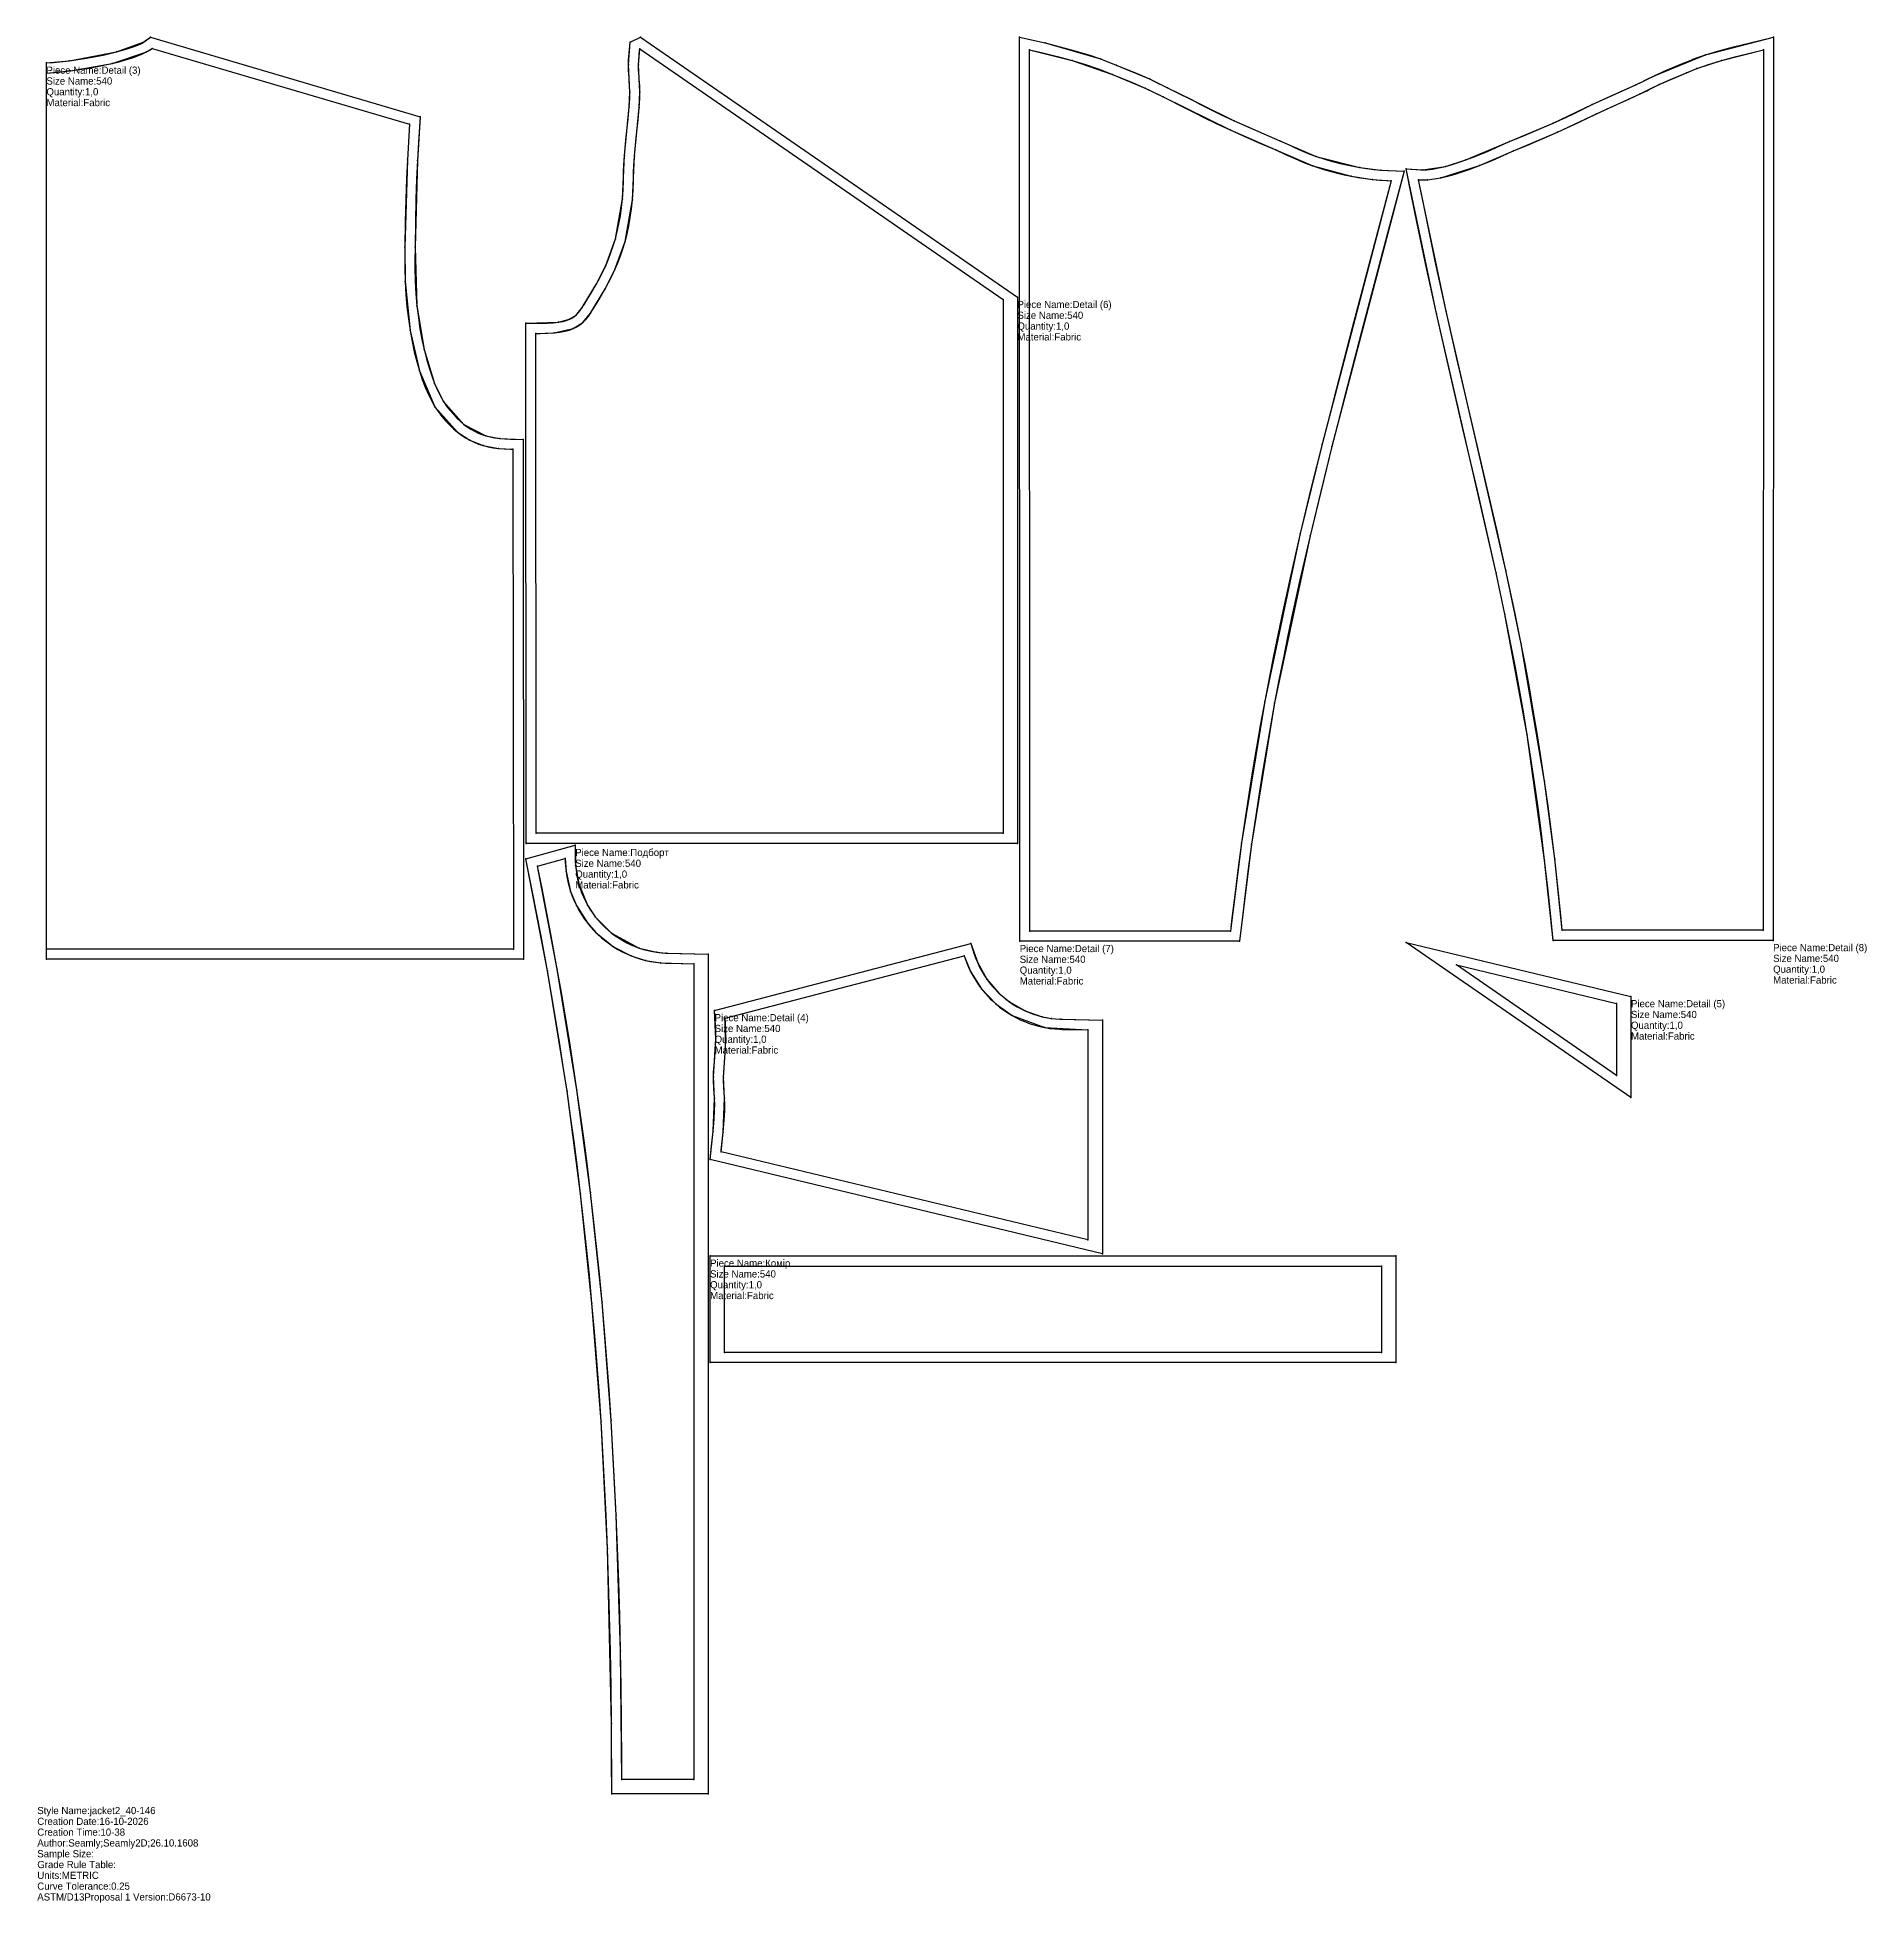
# Model space of a CAD drawing. Extents: x 0 to 1270, y -69 to 1227.
import ezdxf

# ---------------------------------------------------------------- set-up
doc = ezdxf.new("R2010")
doc.units = 0

# ---------------------------------------------------------------- blocks, each defined once
blk = doc.blocks.new('piece-129_s540_M')
at = {"layer": '1'}
blk.add_lwpolyline([(373.58, 665.43), (373.83, 651.38), (376.04, 638.67), (382.18, 623.86), (387.55, 615.81), (398.86, 604.46), (418.07, 594.01), (430.28, 591.08), (436.61, 590.49), (465.9, 589.89), (465.9, 6.52), (398.91, 6.52), (398.73, 55.56), (395.97, 177.02), (391.51, 265.55), (385.23, 347.38), (377.3, 423.43), (367.88, 494.62), (354.26, 578.17), (339.2, 656.02)], close=True, dxfattribs=at)
at = {"layer": '14'}
blk.add_lwpolyline([(366.65, 656.28), (367.2, 647.29), (370.33, 633.39), (374.41, 623.55), (382.02, 611.51), (387.99, 604.77), (400.22, 594.92), (412.54, 588.59), (422.45, 585.45), (432.77, 583.74), (455.9, 583.09), (455.9, 16.52), (405.9, 16.52), (405.02, 105.83), (402.03, 200.14), (398.5, 265.99), (392.2, 348.01), (384.25, 424.25), (374.8, 495.63), (361.15, 579.41), (347.36, 650.99)], close=True, dxfattribs=at)
at = {"layer": '2'}
for p in [(373.58, 665.43), (339.2, 656.02), (347.36, 650.99), (366.65, 656.28), (455.9, 583.09), (465.9, 589.89), (405.9, 16.52), (455.9, 16.52), (398.91, 6.52), (465.9, 6.52)]:
    blk.add_point(p, dxfattribs=at)
at = {"layer": '3'}
for p in [(373.83, 651.38), (367.2, 647.29), (376.04, 638.67), (370.33, 633.39), (374.41, 623.55), (382.18, 623.86), (382.02, 611.51), (387.55, 615.81), (387.99, 604.77), (398.86, 604.46), (400.22, 594.92), (412.54, 588.59), (418.07, 594.01), (422.45, 585.45), (430.28, 591.08), (432.77, 583.74), (436.61, 590.49), (354.26, 578.17), (361.15, 579.41), (367.88, 494.62), (374.8, 495.63), (377.3, 423.43), (384.25, 424.25), (385.23, 347.38), (392.2, 348.01), (391.51, 265.55), (398.5, 265.99), (402.03, 200.14), (395.97, 177.02), (405.02, 105.83), (398.73, 55.56)]:
    blk.add_point(p, dxfattribs=at)
at = {"layer": '84'}
blk.add_lwpolyline([(373.58, 665.43), (373.66, 654.67), (373.83, 651.38), (374.15, 648.16), (374.63, 644.95), (375.26, 641.79), (376.04, 638.67), (376.98, 635.59), (378.06, 632.57), (379.29, 629.6), (380.66, 626.69), (382.18, 623.86), (383.83, 621.1), (385.62, 618.41), (387.55, 615.81), (389.6, 613.3), (391.81, 610.86), (392.94, 609.72), (394.05, 608.62), (396.42, 606.47), (398.86, 604.46), (401.39, 602.57), (404, 600.81), (406.68, 599.19), (409.43, 597.69), (412.26, 596.33), (415.13, 595.1), (418.07, 594.01), (421.06, 593.06), (424.09, 592.25), (427.16, 591.59), (430.28, 591.08), (433.42, 590.71), (436.61, 590.49), (438.21, 590.44), (465.9, 589.89), (465.9, 6.52), (398.91, 6.52), (398.88, 29.68), (398.73, 55.56), (398.44, 80.89), (398.02, 105.69), (397.47, 129.97), (396.78, 153.74), (395.97, 177.02), (395.04, 199.83), (393.98, 222.18), (392.8, 244.08), (391.51, 265.55), (390.11, 286.6), (388.59, 307.24), (386.96, 327.5), (385.23, 347.38), (383.4, 366.9), (381.46, 386.07), (379.43, 404.91), (377.3, 423.43), (375.08, 441.65), (372.76, 459.57), (370.36, 477.22), (367.88, 494.62), (365.31, 511.76), (362.66, 528.68), (359.93, 545.37), (357.13, 561.87), (354.26, 578.17), (349.83, 602.32), (343.68, 633.98), (339.2, 656.02)], close=True, dxfattribs=at)
at = {"layer": '87'}
blk.add_lwpolyline([(366.65, 656.28), (366.66, 654.47), (366.84, 650.86), (367.2, 647.29), (367.73, 643.75), (368.43, 640.25), (369.29, 636.8), (370.33, 633.39), (371.53, 630.05), (372.89, 626.76), (374.41, 623.55), (376.08, 620.41), (377.91, 617.35), (379.89, 614.38), (382.02, 611.51), (384.3, 608.73), (386.72, 606.06), (387.99, 604.77), (389.24, 603.53), (391.84, 601.17), (394.54, 598.95), (397.34, 596.86), (400.22, 594.92), (403.19, 593.11), (406.24, 591.46), (409.36, 589.95), (412.54, 588.59), (415.79, 587.39), (419.1, 586.34), (422.45, 585.45), (425.85, 584.71), (429.29, 584.14), (432.77, 583.74), (436.27, 583.5), (438.04, 583.45), (455.9, 583.09), (455.9, 16.52), (405.9, 16.52), (405.88, 29.71), (405.73, 55.62), (405.44, 80.99), (405.02, 105.83), (404.47, 130.15), (403.78, 153.96), (402.97, 177.29), (402.03, 200.14), (400.97, 222.53), (399.79, 244.48), (398.5, 265.99), (397.09, 287.09), (395.57, 307.78), (393.94, 328.08), (392.2, 348.01), (390.36, 367.57), (388.42, 386.79), (386.38, 405.68), (384.25, 424.25), (382.02, 442.52), (379.7, 460.49), (377.3, 478.19), (374.8, 495.63), (372.23, 512.82), (369.57, 529.78), (366.84, 546.52), (364.03, 563.06), (361.15, 579.41), (356.71, 603.62), (350.54, 635.35), (347.36, 650.99)], close=True, dxfattribs=at)
at = {"layer": '1'}
for s, p in [('Piece Name:Подборт', (373.58, 657.93)), ('Size Name:540', (373.58, 650.43)), ('Quantity:1,0', (373.58, 642.93)), ('Material:Fabric', (373.58, 635.43))]:
    blk.add_text(s, height=5, dxfattribs=at).set_placement(p)
blk = doc.blocks.new('piece-130_s540_M')
at = {"layer": '1'}
blk.add_lwpolyline([(467.25, 380.21), (943.55, 380.21), (943.55, 306.2), (467.25, 306.2)], close=True, dxfattribs=at)
at = {"layer": '14'}
blk.add_lwpolyline([(477.25, 373.21), (933.55, 373.21), (933.55, 313.21), (477.25, 313.21)], close=True, dxfattribs=at)
at = {"layer": '2'}
for p in [(467.25, 380.21), (943.55, 380.21), (477.25, 373.21), (933.55, 373.21), (477.25, 313.21), (933.55, 313.21), (467.25, 306.2), (943.55, 306.2)]:
    blk.add_point(p, dxfattribs=at)
at = {"layer": '84'}
blk.add_lwpolyline([(467.25, 380.21), (943.55, 380.21), (943.55, 306.2), (467.25, 306.2)], close=True, dxfattribs=at)
at = {"layer": '87'}
blk.add_lwpolyline([(477.25, 373.21), (933.55, 373.21), (933.55, 313.21), (477.25, 313.21)], close=True, dxfattribs=at)
at = {"layer": '1'}
for s, p in [('Piece Name:Комір', (467.25, 372.71)), ('Size Name:540', (467.25, 365.21)), ('Quantity:1,0', (467.25, 357.71)), ('Material:Fabric', (467.25, 350.21))]:
    blk.add_text(s, height=5, dxfattribs=at).set_placement(p)
blk = doc.blocks.new('piece_Detail_s540_M')
at = {"layer": '1'}
blk.add_lwpolyline([(6.35, 1208.79), (22.08, 1210.37), (55.01, 1216.45), (74.27, 1223.56), (78.53, 1226.61), (265.82, 1171.34), (264.03, 1141.14), (262.34, 1080.83), (263.68, 1040.07), (268.63, 1009.8), (275.94, 986.17), (282.15, 973.63), (296.22, 957.79), (311.58, 949.83), (321.14, 948.03), (337.36, 947.31), (337.61, 586.25), (6.35, 586.25)], close=True, dxfattribs=at)
at = {"layer": '14'}
blk.add_lwpolyline([(6.35, 1201.77), (22.96, 1203.42), (52.05, 1208.52), (75.48, 1216.2), (79.84, 1218.92), (258.48, 1166.21), (257.03, 1141.49), (255.34, 1080.91), (255.49, 1057.04), (258.87, 1023.04), (265.39, 994.99), (276.19, 969.94), (291.82, 952.34), (300.32, 946.76), (309.68, 943.09), (320.37, 941.07), (330.37, 940.47), (330.61, 593.25), (6.35, 593.25)], close=True, dxfattribs=at)
at = {"layer": '2'}
for p in [(78.53, 1226.61), (79.84, 1218.92), (6.35, 1208.79), (6.35, 1201.77), (258.48, 1166.21), (265.82, 1171.34), (337.36, 947.31), (330.37, 940.47), (6.35, 593.25), (6.35, 586.25), (330.61, 593.25), (337.61, 586.25)]:
    blk.add_point(p, dxfattribs=at)
at = {"layer": '3'}
for p in [(74.27, 1223.56), (22.08, 1210.37), (52.05, 1208.52), (55.01, 1216.45), (75.48, 1216.2), (22.96, 1203.42), (257.03, 1141.49), (264.03, 1141.14), (255.34, 1080.91), (262.34, 1080.83), (255.49, 1057.04), (263.68, 1040.07), (258.87, 1023.04), (268.63, 1009.8), (265.39, 994.99), (275.94, 986.17), (282.15, 973.63), (276.19, 969.94), (291.82, 952.34), (296.22, 957.79), (300.32, 946.76), (311.58, 949.83), (321.14, 948.03), (309.68, 943.09), (320.37, 941.07)]:
    blk.add_point(p, dxfattribs=at)
at = {"layer": '84'}
blk.add_lwpolyline([(6.35, 1208.79), (11.18, 1209.18), (22.08, 1210.37), (32.87, 1211.91), (40.67, 1213.28), (45.67, 1214.28), (50.46, 1215.34), (55.01, 1216.45), (59.26, 1217.61), (63.16, 1218.8), (66.67, 1220.02), (69.73, 1221.24), (72.27, 1222.42), (74.27, 1223.56), (75, 1224.06), (78.53, 1226.61), (265.82, 1171.34), (264.71, 1153.67), (264.03, 1141.14), (263.44, 1128.06), (262.96, 1113.97), (262.59, 1098.38), (262.34, 1080.83), (262.27, 1071.09), (262.26, 1066.43), (262.48, 1057.32), (262.96, 1048.53), (263.68, 1040.07), (264.63, 1031.95), (265.78, 1024.18), (267.12, 1016.79), (268.63, 1009.8), (270.28, 1003.22), (272.07, 997.08), (273.96, 991.39), (275.94, 986.17), (277.99, 981.46), (280.07, 977.27), (282.15, 973.63), (284.22, 970.52), (285.21, 969.24), (286.44, 967.71), (288.95, 964.79), (291.4, 962.19), (293.81, 959.86), (296.22, 957.79), (298.63, 955.97), (301.06, 954.37), (303.54, 952.98), (306.1, 951.76), (308.77, 950.72), (311.58, 949.83), (314.57, 949.09), (317.75, 948.49), (321.14, 948.03), (324.78, 947.71), (328.7, 947.51), (337.36, 947.31), (337.61, 586.25), (6.35, 586.25)], close=True, dxfattribs=at)
at = {"layer": '87'}
blk.add_lwpolyline([(6.35, 1201.77), (11.84, 1202.21), (22.96, 1203.42), (33.97, 1204.99), (41.96, 1206.4), (47.1, 1207.43), (52.05, 1208.52), (56.76, 1209.67), (61.2, 1210.88), (65.33, 1212.15), (69.11, 1213.46), (72.51, 1214.81), (75.48, 1216.2), (77.99, 1217.62), (79.03, 1218.34), (79.84, 1218.92), (258.48, 1166.21), (257.72, 1154.08), (257.03, 1141.49), (256.45, 1128.34), (255.97, 1114.17), (255.6, 1098.51), (255.34, 1080.91), (255.27, 1071.12), (255.26, 1066.35), (255.49, 1057.04), (255.98, 1048.05), (256.72, 1039.37), (257.69, 1031.03), (258.87, 1023.04), (260.25, 1015.43), (261.81, 1008.21), (263.52, 1001.39), (265.39, 994.99), (267.37, 989.04), (269.46, 983.54), (271.64, 978.51), (273.89, 973.97), (276.19, 969.94), (278.53, 966.44), (279.71, 964.91), (281.06, 963.23), (283.74, 960.11), (286.41, 957.26), (289.1, 954.68), (291.82, 952.34), (294.59, 950.25), (297.42, 948.39), (300.32, 946.76), (303.32, 945.33), (306.44, 944.11), (309.68, 943.09), (313.07, 942.24), (316.63, 941.58), (320.37, 941.07), (324.3, 940.72), (328.44, 940.52), (330.37, 940.47), (330.61, 593.25), (6.35, 593.25)], close=True, dxfattribs=at)
at = {"layer": '1'}
for s, p in [('Piece Name:Detail (3)', (6.35, 1201.29)), ('Size Name:540', (6.35, 1193.79)), ('Quantity:1,0', (6.35, 1186.29)), ('Material:Fabric', (6.35, 1178.79))]:
    blk.add_text(s, height=5, dxfattribs=at).set_placement(p)
blk = doc.blocks.new('piece_Detail_s540-132_M')
at = {"layer": '1'}
blk.add_lwpolyline([(470.39, 550.7), (648.42, 597.16), (653.09, 583.7), (659.42, 572.51), (667.85, 562.72), (675.19, 556.67), (686.05, 550.43), (697.89, 546.36), (704.07, 545.18), (710.41, 544.59), (739.7, 543.99), (739.7, 381.72), (467.25, 447.21), (469.4, 466.95), (470.36, 489.45), (469.58, 504.51), (471.19, 530.92)], close=True, dxfattribs=at)
at = {"layer": '14'}
blk.add_lwpolyline([(477.72, 545.38), (643.75, 588.71), (648.21, 577.65), (655.82, 565.61), (665.64, 555.27), (676.99, 547.22), (699.65, 538.82), (729.7, 537.19), (729.7, 391.32), (474.85, 452.58), (476.37, 466.26), (477.36, 489.72), (476.58, 504.4), (478.03, 524.6)], close=True, dxfattribs=at)
at = {"layer": '2'}
for p in [(648.42, 597.16), (643.75, 588.71), (470.39, 550.7), (477.72, 545.38), (729.7, 537.19), (739.7, 543.99), (467.25, 447.21), (474.85, 452.58), (729.7, 391.32), (739.7, 381.72)]:
    blk.add_point(p, dxfattribs=at)
at = {"layer": '3'}
for p in [(653.09, 583.7), (648.21, 577.65), (659.42, 572.51), (655.82, 565.61), (667.85, 562.72), (665.64, 555.27), (675.19, 556.67), (676.99, 547.22), (686.05, 550.43), (697.89, 546.36), (704.07, 545.18), (710.41, 544.59), (699.65, 538.82), (471.19, 530.92), (478.03, 524.6), (469.58, 504.51), (476.58, 504.4), (470.36, 489.45), (477.36, 489.72), (469.4, 466.95), (476.37, 466.26)]:
    blk.add_point(p, dxfattribs=at)
at = {"layer": '84'}
blk.add_lwpolyline([(470.39, 550.7), (648.42, 597.16), (650.76, 589.73), (651.86, 586.67), (653.09, 583.7), (654.46, 580.8), (655.98, 577.96), (657.63, 575.2), (659.42, 572.51), (661.34, 569.91), (663.4, 567.4), (665.61, 564.96), (666.73, 563.82), (667.85, 562.72), (670.22, 560.57), (672.66, 558.56), (675.19, 556.67), (677.8, 554.92), (680.48, 553.29), (683.23, 551.79), (686.05, 550.43), (688.93, 549.2), (691.87, 548.11), (694.86, 547.16), (697.89, 546.36), (700.96, 545.7), (704.07, 545.18), (707.22, 544.81), (710.41, 544.59), (712, 544.55), (739.7, 543.99), (739.7, 381.72), (467.25, 447.21), (468, 454.47), (469.4, 466.95), (470.11, 475.11), (470.39, 481.24), (470.44, 485.32), (470.36, 489.45), (470.12, 493.66), (469.93, 495.8), (469.77, 497.66), (469.59, 501.18), (469.58, 504.51), (469.69, 507.71), (470.28, 515.02), (471.04, 524.95), (471.19, 530.92), (471.16, 535.46), (470.98, 540.6)], close=True, dxfattribs=at)
at = {"layer": '87'}
blk.add_lwpolyline([(477.72, 545.38), (643.75, 588.71), (644.13, 587.49), (645.33, 584.15), (646.69, 580.87), (648.21, 577.65), (649.88, 574.51), (651.71, 571.46), (653.69, 568.49), (655.82, 565.61), (658.1, 562.83), (660.52, 560.16), (661.78, 558.87), (663.04, 557.63), (665.64, 555.27), (668.34, 553.05), (671.14, 550.96), (674.02, 549.02), (676.99, 547.22), (680.04, 545.56), (683.16, 544.05), (686.34, 542.69), (689.59, 541.49), (692.9, 540.44), (696.25, 539.55), (699.65, 538.82), (703.09, 538.24), (706.57, 537.84), (710.07, 537.6), (711.83, 537.55), (729.7, 537.19), (729.7, 391.32), (474.85, 452.58), (474.96, 453.72), (476.37, 466.26), (477.09, 474.65), (477.39, 481.04), (477.44, 485.35), (477.36, 489.72), (477.11, 494.16), (476.9, 496.42), (476.75, 498.14), (476.59, 501.37), (476.58, 504.4), (476.68, 507.31), (477.25, 514.47), (478.03, 524.6), (478.19, 530.85), (478.16, 535.6), (477.98, 540.92)], close=True, dxfattribs=at)
at = {"layer": '1'}
for s, p in [('Piece Name:Detail (4)', (470.39, 543.2)), ('Size Name:540', (470.39, 535.7)), ('Quantity:1,0', (470.39, 528.2)), ('Material:Fabric', (470.39, 520.7))]:
    blk.add_text(s, height=5, dxfattribs=at).set_placement(p)
blk = doc.blocks.new('piece_Detail_s540-133_M')
at = {"layer": '1'}
blk.add_lwpolyline([(1106.8, 560.42), (1106.8, 490.22), (950.65, 597.96)], close=True, dxfattribs=at)
at = {"layer": '14'}
blk.add_lwpolyline([(1096.8, 555.63), (1096.8, 505.63), (985.58, 582.36)], close=True, dxfattribs=at)
at = {"layer": '2'}
for p in [(950.65, 597.96), (985.58, 582.36), (1106.8, 560.42), (1096.8, 555.63), (1096.8, 505.63), (1106.8, 490.22)]:
    blk.add_point(p, dxfattribs=at)
at = {"layer": '84'}
blk.add_lwpolyline([(1106.8, 560.42), (1106.8, 490.22), (950.65, 597.96)], close=True, dxfattribs=at)
at = {"layer": '87'}
blk.add_lwpolyline([(1096.8, 555.63), (1096.8, 505.63), (985.58, 582.36)], close=True, dxfattribs=at)
at = {"layer": '1'}
for s, p in [('Piece Name:Detail (5)', (1106.8, 552.92)), ('Size Name:540', (1106.8, 545.42)), ('Quantity:1,0', (1106.8, 537.92)), ('Material:Fabric', (1106.8, 530.42))]:
    blk.add_text(s, height=5, dxfattribs=at).set_placement(p)
blk = doc.blocks.new('piece_Detail_s540-134_M')
at = {"layer": '1'}
blk.add_lwpolyline([(680.7, 1046.06), (680.7, 666.76), (339.45, 666.76), (339.2, 1027.98), (361.87, 1028.8), (369.51, 1030.75), (374.14, 1033.73), (378.42, 1038.9), (388.3, 1055.28), (394.75, 1068.12), (401.48, 1086.71), (406.38, 1114.33), (407.71, 1144.63), (411.11, 1178.25), (411.45, 1188.46), (410.59, 1207.64), (411.74, 1223.2), (419.01, 1226.61)], close=True, dxfattribs=at)
at = {"layer": '14'}
blk.add_lwpolyline([(670.71, 1044.46), (670.71, 673.76), (346.45, 673.76), (346.2, 1020.97), (358.88, 1021.41), (372.26, 1024.3), (378.88, 1028.56), (384.19, 1034.93), (394.42, 1051.88), (401.14, 1065.27), (408.22, 1084.82), (413.36, 1113.72), (414.69, 1144.06), (418.1, 1177.79), (418.45, 1188.48), (417.59, 1207.53), (418.35, 1218.56)], close=True, dxfattribs=at)
at = {"layer": '2'}
for p in [(411.74, 1223.2), (418.35, 1218.56), (419.01, 1226.61), (670.71, 1044.46), (680.7, 1046.06), (339.2, 1027.98), (346.2, 1020.97), (346.45, 673.76), (670.71, 673.76), (339.45, 666.76), (680.7, 666.76)]:
    blk.add_point(p, dxfattribs=at)
at = {"layer": '3'}
for p in [(410.59, 1207.64), (417.59, 1207.53), (411.45, 1188.46), (418.45, 1188.48), (411.11, 1178.25), (418.1, 1177.79), (407.71, 1144.63), (414.69, 1144.06), (406.38, 1114.33), (413.36, 1113.72), (401.48, 1086.71), (408.22, 1084.82), (394.75, 1068.12), (401.14, 1065.27), (388.3, 1055.28), (394.42, 1051.88), (378.42, 1038.9), (361.87, 1028.8), (369.51, 1030.75), (372.26, 1024.3), (374.14, 1033.73), (378.88, 1028.56), (384.19, 1034.93), (358.88, 1021.41)]:
    blk.add_point(p, dxfattribs=at)
at = {"layer": '84'}
blk.add_lwpolyline([(680.7, 1046.06), (680.7, 666.76), (339.45, 666.76), (339.2, 1027.98), (346.43, 1027.98), (349.15, 1027.99), (354.04, 1028.12), (358.26, 1028.39), (361.87, 1028.8), (364.91, 1029.33), (367.43, 1029.99), (369.51, 1030.75), (371.24, 1031.6), (372.75, 1032.58), (374.14, 1033.73), (375.52, 1035.13), (376.93, 1036.84), (378.42, 1038.9), (380, 1041.32), (382.65, 1045.64), (384.66, 1049), (385.9, 1051.09), (388.3, 1055.28), (390.57, 1059.5), (392.72, 1063.77), (394.75, 1068.12), (396.64, 1072.56), (398.39, 1077.13), (400.01, 1081.84), (401.48, 1086.71), (402.79, 1091.77), (403.94, 1097.04), (404.93, 1102.54), (405.75, 1108.3), (406.38, 1114.33), (406.82, 1120.66), (407.07, 1127.33), (407.11, 1130.82), (407.13, 1133.17), (407.29, 1137.82), (407.71, 1144.63), (409.01, 1157.59), (410.41, 1170.08), (411.11, 1178.25), (411.4, 1184.38), (411.45, 1188.46), (411.37, 1192.59), (411.13, 1196.79), (410.94, 1198.94), (410.77, 1200.8), (410.6, 1204.32), (410.59, 1207.64), (410.7, 1210.84), (411.28, 1218.2), (411.74, 1223.2), (419.01, 1226.61)], close=True, dxfattribs=at)
at = {"layer": '87'}
blk.add_lwpolyline([(670.71, 1044.46), (670.71, 673.76), (346.45, 673.76), (346.2, 1020.97), (346.45, 1020.97), (349.26, 1020.98), (354.35, 1021.12), (358.88, 1021.41), (362.87, 1021.87), (366.4, 1022.49), (369.51, 1023.3), (372.26, 1024.3), (374.71, 1025.5), (376.89, 1026.92), (378.88, 1028.56), (380.72, 1030.44), (382.47, 1032.56), (384.19, 1034.93), (385.91, 1037.57), (388.64, 1042.02), (390.67, 1045.41), (391.95, 1047.56), (394.42, 1051.88), (396.78, 1056.26), (399.02, 1060.72), (401.14, 1065.27), (403.13, 1069.94), (404.97, 1074.74), (406.67, 1079.69), (408.22, 1084.82), (409.6, 1090.14), (410.81, 1095.67), (411.85, 1101.43), (412.7, 1107.44), (413.36, 1113.72), (413.82, 1120.29), (414.07, 1127.17), (414.1, 1130.74), (414.13, 1133.01), (414.28, 1137.49), (414.69, 1144.06), (415.97, 1156.85), (417.37, 1169.39), (418.1, 1177.79), (418.39, 1184.17), (418.45, 1188.48), (418.36, 1192.86), (418.11, 1197.3), (417.91, 1199.55), (417.76, 1201.28), (417.6, 1204.51), (417.59, 1207.53), (417.69, 1210.44), (418.26, 1217.61), (418.35, 1218.56)], close=True, dxfattribs=at)
at = {"layer": '1'}
for s, p in [('Piece Name:Detail (6)', (680.7, 1038.56)), ('Size Name:540', (680.7, 1031.06)), ('Quantity:1,0', (680.7, 1023.56)), ('Material:Fabric', (680.7, 1016.06))]:
    blk.add_text(s, height=5, dxfattribs=at).set_placement(p)
blk = doc.blocks.new('piece_Detail_s540-135_M')
at = {"layer": '1'}
blk.add_lwpolyline([(682.29, 598.72), (682.1, 1226.61), (699.85, 1222.72), (738.44, 1211.59), (749.31, 1207.35), (772.38, 1197.66), (784.96, 1191.45), (831.25, 1168.66), (862.89, 1154.82), (888.24, 1143.93), (918.5, 1136.21), (932.99, 1134.42), (949.17, 1133.71), (899.09, 942.32), (883.96, 880.46), (859.29, 764.31), (843.3, 666.26), (834.95, 598.72)], close=True, dxfattribs=at)
at = {"layer": '14'}
blk.add_lwpolyline([(689.29, 605.72), (689.1, 1217.91), (718.7, 1210.54), (746.69, 1200.86), (769.47, 1191.29), (781.85, 1185.17), (828.34, 1162.29), (860.05, 1148.42), (885.92, 1137.32), (912.48, 1130.18), (927.34, 1127.92), (940.18, 1127.02), (892.3, 944.03), (877.15, 882.06), (852.41, 765.6), (836.37, 667.23), (828.69, 605.72)], close=True, dxfattribs=at)
at = {"layer": '2'}
for p in [(682.1, 1226.61), (689.1, 1217.91), (949.17, 1133.71), (940.18, 1127.02), (682.29, 598.72), (689.29, 605.72), (828.69, 605.72), (834.95, 598.72)]:
    blk.add_point(p, dxfattribs=at)
at = {"layer": '3'}
for p in [(699.85, 1222.72), (718.7, 1210.54), (738.44, 1211.59), (749.31, 1207.35), (746.69, 1200.86), (772.38, 1197.66), (769.47, 1191.29), (781.85, 1185.17), (784.96, 1191.45), (831.25, 1168.66), (828.34, 1162.29), (862.89, 1154.82), (860.05, 1148.42), (888.24, 1143.93), (885.92, 1137.32), (912.48, 1130.18), (918.5, 1136.21), (927.34, 1127.92), (932.99, 1134.42), (892.3, 944.03), (899.09, 942.32), (877.15, 882.06), (883.96, 880.46), (852.41, 765.6), (859.29, 764.31), (836.37, 667.23), (843.3, 666.26)]:
    blk.add_point(p, dxfattribs=at)
at = {"layer": '84'}
blk.add_lwpolyline([(682.29, 598.72), (682.1, 1226.61), (699.85, 1222.72), (710.35, 1220.1), (720.65, 1217.26), (730.2, 1214.37), (738.44, 1211.59), (741.83, 1210.3), (749.31, 1207.35), (763.85, 1201.38), (772.38, 1197.66), (775.48, 1196.17), (784.96, 1191.45), (801.47, 1183.3), (807.93, 1180), (812.86, 1177.46), (822.3, 1172.83), (831.25, 1168.66), (839.76, 1164.85), (851.83, 1159.62), (862.89, 1154.82), (869.85, 1151.67), (873.16, 1150.1), (876.09, 1148.72), (882.72, 1145.95), (888.24, 1143.93), (892.12, 1142.63), (896.18, 1141.37), (900.39, 1140.17), (904.75, 1139.04), (909.22, 1138), (913.81, 1137.05), (918.5, 1136.21), (923.26, 1135.48), (928.1, 1134.88), (932.99, 1134.42), (937.93, 1134.11), (949.17, 1133.71), (937.58, 1089.59), (919.73, 1022.08), (907.13, 973.8), (899.09, 942.32), (891.37, 911.26), (883.96, 880.46), (876.9, 849.74), (871.83, 826.65), (868.56, 811.2), (865.38, 795.67), (862.29, 780.05), (859.29, 764.31), (856.38, 748.44), (853.57, 732.41), (850.86, 716.19), (848.24, 699.78), (845.72, 683.14), (843.3, 666.26), (840.99, 649.12), (838.77, 631.69), (836.66, 613.95), (834.95, 598.72)], close=True, dxfattribs=at)
at = {"layer": '87'}
blk.add_lwpolyline([(689.29, 605.72), (689.1, 1217.91), (698.26, 1215.91), (708.57, 1213.33), (718.7, 1210.54), (728.07, 1207.7), (736.08, 1205), (739.3, 1203.78), (746.69, 1200.86), (761.12, 1194.93), (769.47, 1191.29), (772.4, 1189.88), (781.85, 1185.17), (798.33, 1177.04), (804.74, 1173.77), (809.72, 1171.21), (819.28, 1166.52), (828.34, 1162.29), (836.94, 1158.45), (849.04, 1153.2), (860.05, 1148.42), (866.91, 1145.32), (870.17, 1143.77), (873.25, 1142.32), (880.17, 1139.43), (885.92, 1137.32), (889.97, 1135.96), (894.18, 1134.66), (898.56, 1133.41), (903.07, 1132.24), (907.72, 1131.16), (912.48, 1130.18), (917.35, 1129.3), (922.31, 1128.55), (927.34, 1127.92), (932.44, 1127.44), (937.59, 1127.12), (940.18, 1127.02), (930.81, 1091.38), (912.96, 1023.86), (900.36, 975.55), (892.3, 944.03), (884.57, 912.92), (877.15, 882.06), (870.06, 851.27), (864.99, 828.12), (861.71, 812.62), (858.52, 797.05), (855.42, 781.38), (852.41, 765.6), (849.49, 749.67), (846.67, 733.59), (843.95, 717.32), (841.32, 700.85), (838.8, 684.16), (836.37, 667.23), (834.05, 650.03), (831.82, 632.54), (829.71, 614.75), (828.69, 605.72)], close=True, dxfattribs=at)
at = {"layer": '1'}
for s, p in [('Piece Name:Detail (7)', (682.29, 591.22)), ('Size Name:540', (682.29, 583.72)), ('Quantity:1,0', (682.29, 576.22)), ('Material:Fabric', (682.29, 568.72))]:
    blk.add_text(s, height=5, dxfattribs=at).set_placement(p)
blk = doc.blocks.new('piece_Detail_s540-136_M')
at = {"layer": '1'}
blk.add_lwpolyline([(1205.51, 599.37), (1052.77, 599.37), (1046.85, 655.13), (1034.73, 742.22), (1019.28, 825.96), (1013.15, 854.75), (971.64, 1034.82), (950.65, 1135.26), (962.26, 1134.57), (977.92, 1136.98), (992.09, 1141.43), (1022.52, 1154.18), (1052.84, 1167.06), (1079.9, 1179.89), (1110.25, 1193.68), (1123.52, 1200.17), (1158.59, 1214.43), (1205.83, 1226.61)], close=True, dxfattribs=at)
at = {"layer": '14'}
blk.add_lwpolyline([(1198.51, 606.37), (1059.11, 606.37), (1053.8, 655.95), (1046.74, 710), (1030.56, 805.28), (1019.99, 856.24), (978.47, 1036.34), (959.29, 1127.67), (965.54, 1127.69), (974.79, 1129.06), (1001.63, 1137.54), (1025.28, 1147.75), (1055.66, 1160.65), (1082.89, 1173.56), (1113.21, 1187.33), (1126.48, 1193.83), (1145.35, 1201.87), (1152.45, 1204.87), (1169.66, 1210.43), (1198.83, 1217.81)], close=True, dxfattribs=at)
at = {"layer": '2'}
for p in [(1205.83, 1226.61), (1198.83, 1217.81), (950.65, 1135.26), (959.29, 1127.67), (1052.77, 599.37), (1059.11, 606.37), (1198.51, 606.37), (1205.51, 599.37)]:
    blk.add_point(p, dxfattribs=at)
at = {"layer": '3'}
for p in [(1158.59, 1214.43), (1169.66, 1210.43), (1110.25, 1193.68), (1123.52, 1200.17), (1126.48, 1193.83), (1145.35, 1201.87), (1152.45, 1204.87), (1079.9, 1179.89), (1113.21, 1187.33), (1052.84, 1167.06), (1082.89, 1173.56), (1022.52, 1154.18), (1055.66, 1160.65), (992.09, 1141.43), (1025.28, 1147.75), (962.26, 1134.57), (965.54, 1127.69), (974.79, 1129.06), (977.92, 1136.98), (1001.63, 1137.54), (971.64, 1034.82), (978.47, 1036.34), (1019.99, 856.24), (1013.15, 854.75), (1019.28, 825.96), (1030.56, 805.28), (1034.73, 742.22), (1046.74, 710), (1046.85, 655.13), (1053.8, 655.95)]:
    blk.add_point(p, dxfattribs=at)
at = {"layer": '84'}
blk.add_lwpolyline([(1205.51, 599.37), (1052.77, 599.37), (1051.13, 615.97), (1049.03, 635.9), (1046.85, 655.13), (1044.58, 673.68), (1042.23, 691.63), (1039.81, 709), (1037.31, 725.85), (1034.73, 742.22), (1032.08, 758.17), (1029.35, 773.74), (1026.55, 788.98), (1023.69, 803.93), (1019.28, 825.96), (1013.15, 854.75), (1006.77, 883.25), (1000.16, 911.86), (989.86, 955.66), (979.05, 1002.05), (971.64, 1034.82), (964.06, 1069.56), (958.28, 1097.22), (954.38, 1116.42), (950.65, 1135.26), (960.58, 1134.6), (962.26, 1134.57), (965.01, 1134.67), (969.04, 1135.14), (973.37, 1135.92), (977.92, 1136.98), (982.61, 1138.29), (987.36, 1139.79), (992.09, 1141.43), (999.06, 1144.05), (1007.64, 1147.59), (1018.33, 1152.33), (1022.52, 1154.18), (1033.3, 1158.69), (1052.84, 1167.06), (1061.91, 1171.15), (1067.24, 1173.67), (1069.56, 1174.83), (1073, 1176.56), (1079.9, 1179.89), (1090, 1184.56), (1102.38, 1190.1), (1110.25, 1193.68), (1114.66, 1195.78), (1116.54, 1196.74), (1118.85, 1197.92), (1123.52, 1200.17), (1130.38, 1203.25), (1142.65, 1208.33), (1148.59, 1210.83), (1149.84, 1211.37), (1152.96, 1212.54), (1158.59, 1214.43), (1167.74, 1217.16), (1178.03, 1219.97), (1188.69, 1222.65), (1205.83, 1226.61)], close=True, dxfattribs=at)
at = {"layer": '87'}
blk.add_lwpolyline([(1198.51, 606.37), (1059.11, 606.37), (1058.1, 616.68), (1055.99, 636.67), (1053.8, 655.95), (1051.53, 674.56), (1049.17, 692.57), (1046.74, 710), (1044.23, 726.91), (1041.64, 743.34), (1038.98, 759.35), (1036.24, 774.98), (1033.43, 790.27), (1030.56, 805.28), (1026.13, 827.38), (1019.99, 856.24), (1013.6, 884.8), (1006.98, 913.45), (996.67, 957.25), (985.88, 1003.61), (978.47, 1036.34), (970.91, 1071.02), (965.14, 1098.63), (961.25, 1117.8), (959.29, 1127.67), (960.28, 1127.6), (962.33, 1127.56), (965.54, 1127.69), (970.07, 1128.21), (974.79, 1129.06), (979.66, 1130.2), (984.6, 1131.58), (989.56, 1133.14), (994.47, 1134.84), (1001.63, 1137.54), (1010.39, 1141.16), (1021.15, 1145.93), (1025.28, 1147.75), (1036.03, 1152.24), (1055.66, 1160.65), (1064.85, 1164.79), (1070.3, 1167.38), (1072.7, 1168.57), (1076.09, 1170.28), (1082.89, 1173.56), (1092.9, 1178.19), (1105.26, 1183.72), (1113.21, 1187.33), (1117.76, 1189.51), (1119.72, 1190.5), (1121.97, 1191.65), (1126.48, 1193.83), (1133.15, 1196.82), (1145.35, 1201.87), (1151.33, 1204.39), (1152.45, 1204.87), (1155.31, 1205.95), (1160.7, 1207.75), (1169.66, 1210.43), (1179.81, 1213.19), (1190.33, 1215.85), (1198.83, 1217.81)], close=True, dxfattribs=at)
at = {"layer": '1'}
for s, p in [('Piece Name:Detail (8)', (1205.51, 591.87)), ('Size Name:540', (1205.51, 584.37)), ('Quantity:1,0', (1205.51, 576.87)), ('Material:Fabric', (1205.51, 569.37))]:
    blk.add_text(s, height=5, dxfattribs=at).set_placement(p)

msp = doc.modelspace()

# ---------------------------------------------------------------- block references
at = {"layer": '1'}
for name in ['piece_Detail_s540_M', 'piece_Detail_s540-134_M', 'piece_Detail_s540-135_M', 'piece_Detail_s540-136_M', 'piece-129_s540_M', 'piece_Detail_s540-132_M', 'piece_Detail_s540-133_M', 'piece-130_s540_M']:
    msp.add_blockref(name, (0, 0), dxfattribs=at)

# ---------------------------------------------------------------- texts
for s, p in [('Style Name:jacket2_40-146', (0, -7.5)), ('Creation Date:16-10-2026', (0, -15)), ('Author:Seamly;Seamly2D;26.10.1608', (0, -30)), ('Creation Time:10-38', (0, -22.5)), ('Sample Size:', (0, -37.5)), ('Grade Rule Table:', (0, -45)), ('Units:METRIC', (0, -52.5)), ('ASTM/D13Proposal 1 Version:D6673-10', (0, -67.5)), ('Curve Tolerance:0.25', (0, -60))]:
    msp.add_text(s, height=5, dxfattribs=at).set_placement(p)

doc.saveas('drawing.dxf')
